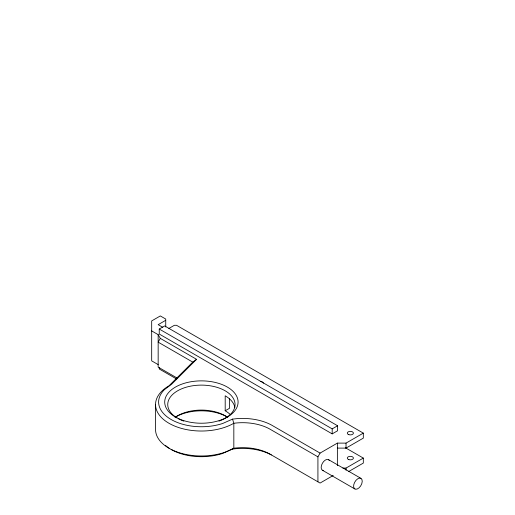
<?xml version="1.0" encoding="UTF-8"?>
<svg xmlns="http://www.w3.org/2000/svg" width="515" height="515" viewBox="0 0 515 515"><rect width="100%" height="100%" fill="white"/><g stroke="black" fill="none" stroke-linecap="round" stroke-linejoin="round"><path stroke-width="0.77" d="M160.326 338.4L158.163 342.14L192.752 362.109L196.576 359.328L160.326 338.4L158.163 334.653L151.68 330.907M317.922 481.808L317.922 456.844L320.085 453.097L337.377 443.112L346.029 443.112L363.32 433.128L363.32 438.123L346.029 448.108L337.377 448.108M192.752 362.109L168.972 385.825A45.861 26.477 0 0 0 168.972 423.272A45.861 26.477 0 0 0 233.829 423.272A39.024 22.531 0 0 1 269.281 428.763L317.922 456.844M196.576 359.328L171.521 384.312L164.356 389.701A42.777 24.694 0 0 0 171.154 419.513A42.777 24.694 0 0 0 222.789 423.439L232.542 419.113L236.514 418.682A42.076 24.289 0 0 1 271.366 424.972L320.085 453.097M171.154 449.466A42.777 24.694 0 0 0 222.789 453.393L233.829 448.23A39.024 22.531 0 0 1 269.281 453.721L320.085 483.057L333.231 475.467M165.733 320.298L158.163 324.669L162.817 327.353M159.244 329.034L164.652 325.918L337.595 425.763L337.595 430.759L332.188 433.881L159.244 334.029L159.244 329.034L332.188 428.886L337.595 425.763M168.875 328.467L174.379 325.293L176.542 325.293L363.32 433.128M230.546 414.8A33.655 19.428 0 0 0 225.197 410.777L229.523 408.279L229.523 398.822M342.881 468.077L346.029 468.077L363.32 458.093L363.32 463.082L348.797 471.47M232.542 449.074L236.514 448.636A42.076 24.289 0 0 1 271.366 454.925M345.391 447.741L363.32 458.093M328.544 459.663L360.976 478.384A6.116 3.528 -60 0 1 359.039 487.853A6.116 3.528 -60 0 1 353.741 484.795A6.116 3.528 -60 0 1 360.976 478.384M158.163 364.607L151.68 360.861L151.68 320.922L160.326 315.933L165.733 319.049L165.733 326.935M177.533 378.287L158.163 367.105L158.163 334.653M176.606 379.001L159.244 368.978L159.244 367.549M322.435 470.253L354.861 488.973M232.542 419.113L233.829 423.272L233.829 448.23A45.861 26.477 0 0 1 183.849 453.973A45.861 26.477 0 0 1 155.543 429.51L155.543 404.545M346.029 443.112L346.029 448.108M346.029 468.077L346.029 470.214M337.377 443.112L337.377 465.682M332.188 428.886L332.188 433.881M225.197 410.777L225.197 395.797A33.655 19.428 0 0 1 234.846 407.365M260.255 381.454A3.058 1.764 0 0 1 263.313 383.218M175.003 417.459A33.655 19.428 0 0 1 227.797 417.459M176.928 417.884A33.655 19.428 0 0 1 178.061 390.544A33.655 19.428 0 0 1 225.428 390.943A33.655 19.428 0 0 1 225.197 418.289M224.572 418.637A33.655 19.428 0 0 1 218.978 421.115M183.823 421.115A33.655 19.428 0 0 1 178.229 418.637M323.33 470.53A6.116 3.528 -60 0 1 322.435 463.191A6.116 3.528 -60 0 1 329.233 460.301M176.078 416.68A36.687 21.179 0 0 1 226.722 416.68M169.081 448.185A42.777 24.694 0 0 1 165.412 445.353M348.822 434.66A3.058 1.764 0 0 0 353.406 433.128A3.058 1.764 0 0 0 348.822 431.602A3.058 1.764 0 0 0 348.822 434.66M348.822 459.618A3.058 1.764 0 0 0 353.406 458.093A3.058 1.764 0 0 0 348.822 456.56A3.058 1.764 0 0 0 348.822 459.618M175.461 417.028A36.687 21.179 0 0 0 236.836 407.532A36.687 21.179 0 0 0 191.908 381.589A36.687 21.179 0 0 0 175.461 417.028"/></g></svg>
